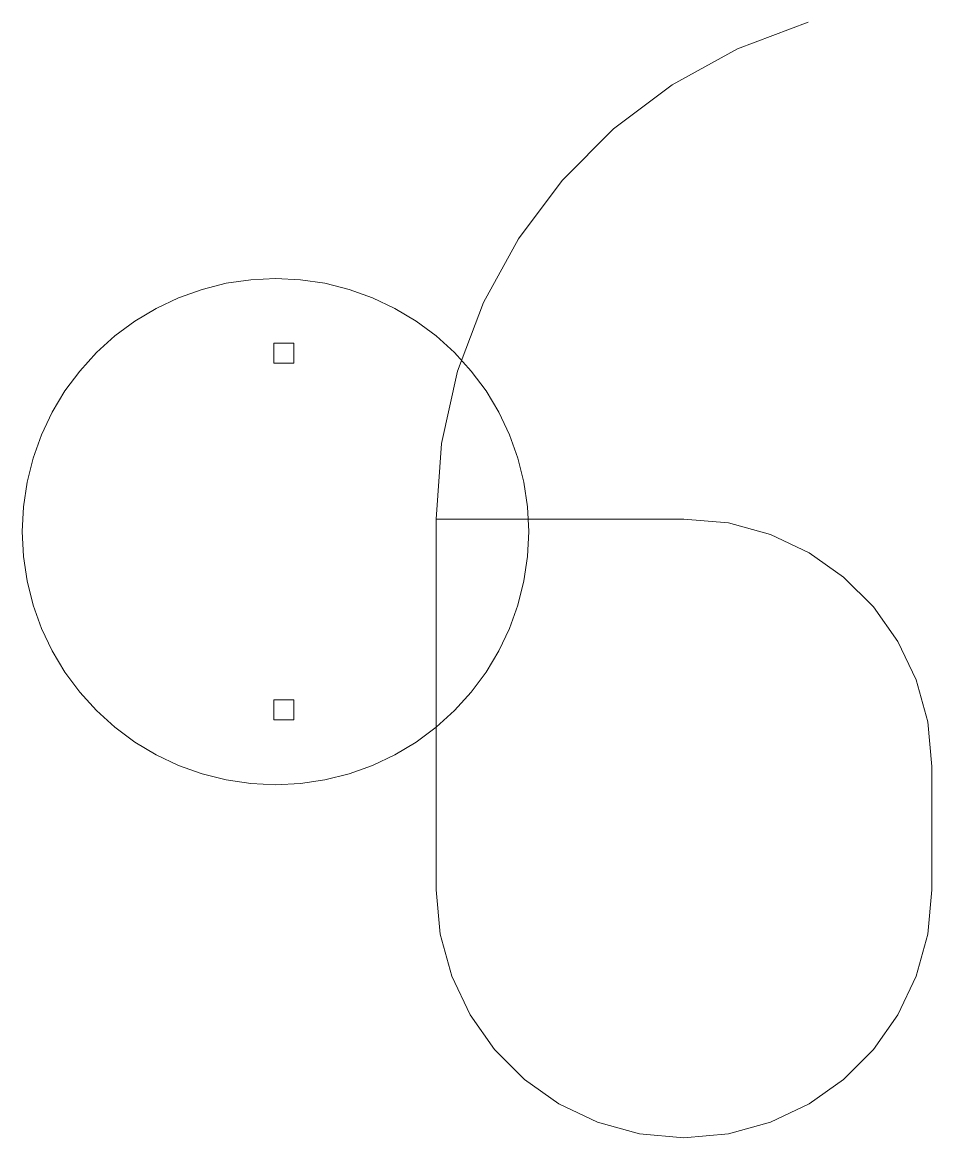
# Model space of a CAD drawing. Header units: centimetres. Extents: x -214 to 137, y -175 to 4.
# Drawn here: x 52.718 to 55.322, y -116.275 to -113.08 of the extents above; entities that cross this region are included whole.
import ezdxf

# ---------------------------------------------------------------- set-up
doc = ezdxf.new("R2010")
doc.units = ezdxf.units.CM
doc.header["$MEASUREMENT"] = 0
doc.layers.add('layer 1', color=7, linetype='Continuous')

msp = doc.modelspace()

# ---------------------------------------------------------------- linework, layer by layer
at = {"layer": 'layer 1', "color": 1, "lineweight": 9}
for points in [[(54.96865, -113.08), (54.96865, -113.08), (54.76539, -113.15621), (54.76539, -113.15621)], [(54.96865, -113.08), (54.96865, -113.08), (54.76539, -113.15621), (54.76539, -113.15621)], [(54.96865, -113.08), (54.96865, -113.08), (54.76539, -113.15621), (54.76539, -113.15621)], [(54.96865, -113.08), (54.96865, -113.08), (54.76539, -113.15621), (54.76539, -113.15621)], [(54.76539, -113.15621), (54.76539, -113.15621), (54.57887, -113.25889), (54.57887, -113.25889)], [(54.76539, -113.15621), (54.76539, -113.15621), (54.57887, -113.25889), (54.57887, -113.25889)], [(54.76539, -113.15621), (54.76539, -113.15621), (54.57887, -113.25889), (54.57887, -113.25889)], [(54.76539, -113.15621), (54.76539, -113.15621), (54.57887, -113.25889), (54.57887, -113.25889)], [(54.57887, -113.25889), (54.57887, -113.25889), (54.411, -113.38548), (54.411, -113.38548)], [(54.57887, -113.25889), (54.57887, -113.25889), (54.411, -113.38548), (54.411, -113.38548)], [(54.57887, -113.25889), (54.57887, -113.25889), (54.411, -113.38548), (54.411, -113.38548)], [(54.57887, -113.25889), (54.57887, -113.25889), (54.411, -113.38548), (54.411, -113.38548)], [(54.411, -113.38548), (54.411, -113.38548), (54.26371, -113.5334), (54.26371, -113.5334)], [(54.411, -113.38548), (54.411, -113.38548), (54.26371, -113.5334), (54.26371, -113.5334)], [(54.411, -113.38548), (54.411, -113.38548), (54.26371, -113.5334), (54.26371, -113.5334)], [(54.411, -113.38548), (54.411, -113.38548), (54.26371, -113.5334), (54.26371, -113.5334)], [(54.26371, -113.5334), (54.26371, -113.5334), (54.13891, -113.70007), (54.13891, -113.70007)], [(54.26371, -113.5334), (54.26371, -113.5334), (54.13891, -113.70007), (54.13891, -113.70007)], [(54.26371, -113.5334), (54.26371, -113.5334), (54.13891, -113.70007), (54.13891, -113.70007)], [(54.26371, -113.5334), (54.26371, -113.5334), (54.13891, -113.70007), (54.13891, -113.70007)], [(54.13891, -113.70007), (54.13891, -113.70007), (54.0385, -113.88293), (54.0385, -113.88293)], [(54.13891, -113.70007), (54.13891, -113.70007), (54.0385, -113.88293), (54.0385, -113.88293)], [(54.13891, -113.70007), (54.13891, -113.70007), (54.0385, -113.88293), (54.0385, -113.88293)], [(54.13891, -113.70007), (54.13891, -113.70007), (54.0385, -113.88293), (54.0385, -113.88293)], [(53.30136, -113.82771), (53.30136, -113.82771), (53.23233, -113.845), (53.23233, -113.845)], [(53.30136, -113.82771), (53.30136, -113.82771), (53.23233, -113.845), (53.23233, -113.845)], [(53.30136, -113.82771), (53.30136, -113.82771), (53.23233, -113.845), (53.23233, -113.845)], [(53.30136, -113.82771), (53.30136, -113.82771), (53.23233, -113.845), (53.23233, -113.845)], [(53.37175, -113.81727), (53.37175, -113.81727), (53.30136, -113.82771), (53.30136, -113.82771)], [(53.37175, -113.81727), (53.37175, -113.81727), (53.30136, -113.82771), (53.30136, -113.82771)], [(53.37175, -113.81727), (53.37175, -113.81727), (53.30136, -113.82771), (53.30136, -113.82771)], [(53.37175, -113.81727), (53.37175, -113.81727), (53.30136, -113.82771), (53.30136, -113.82771)], [(53.44283, -113.81378), (53.44283, -113.81378), (53.37175, -113.81727), (53.37175, -113.81727)], [(53.44283, -113.81378), (53.44283, -113.81378), (53.37175, -113.81727), (53.37175, -113.81727)], [(53.44283, -113.81378), (53.44283, -113.81378), (53.37175, -113.81727), (53.37175, -113.81727)], [(53.44283, -113.81378), (53.44283, -113.81378), (53.37175, -113.81727), (53.37175, -113.81727)], [(53.51391, -113.81727), (53.51391, -113.81727), (53.44283, -113.81378), (53.44283, -113.81378)], [(53.51391, -113.81727), (53.51391, -113.81727), (53.44283, -113.81378), (53.44283, -113.81378)], [(53.51391, -113.81727), (53.51391, -113.81727), (53.44283, -113.81378), (53.44283, -113.81378)], [(53.51391, -113.81727), (53.51391, -113.81727), (53.44283, -113.81378), (53.44283, -113.81378)], [(53.5843, -113.82772), (53.5843, -113.82772), (53.51391, -113.81727), (53.51391, -113.81727)], [(53.5843, -113.82772), (53.5843, -113.82772), (53.51391, -113.81727), (53.51391, -113.81727)], [(53.5843, -113.82772), (53.5843, -113.82772), (53.51391, -113.81727), (53.51391, -113.81727)], [(53.5843, -113.82772), (53.5843, -113.82772), (53.51391, -113.81727), (53.51391, -113.81727)], [(53.65333, -113.84501), (53.65333, -113.84501), (53.5843, -113.82772), (53.5843, -113.82772)], [(53.65333, -113.84501), (53.65333, -113.84501), (53.5843, -113.82772), (53.5843, -113.82772)], [(53.65333, -113.84501), (53.65333, -113.84501), (53.5843, -113.82772), (53.5843, -113.82772)], [(53.65333, -113.84501), (53.65333, -113.84501), (53.5843, -113.82772), (53.5843, -113.82772)], [(53.16533, -113.86898), (53.16533, -113.86898), (53.101, -113.8994), (53.101, -113.8994)], [(53.16533, -113.86898), (53.16533, -113.86898), (53.101, -113.8994), (53.101, -113.8994)], [(53.16533, -113.86898), (53.16533, -113.86898), (53.101, -113.8994), (53.101, -113.8994)], [(53.16533, -113.86898), (53.16533, -113.86898), (53.101, -113.8994), (53.101, -113.8994)], [(53.23233, -113.845), (53.23233, -113.845), (53.16533, -113.86898), (53.16533, -113.86898)], [(53.23233, -113.845), (53.23233, -113.845), (53.16533, -113.86898), (53.16533, -113.86898)], [(53.23233, -113.845), (53.23233, -113.845), (53.16533, -113.86898), (53.16533, -113.86898)], [(53.23233, -113.845), (53.23233, -113.845), (53.16533, -113.86898), (53.16533, -113.86898)], [(53.72033, -113.86897), (53.72033, -113.86897), (53.65333, -113.84501), (53.65333, -113.84501)], [(53.72033, -113.86897), (53.72033, -113.86897), (53.65333, -113.84501), (53.65333, -113.84501)], [(53.72033, -113.86897), (53.72033, -113.86897), (53.65333, -113.84501), (53.65333, -113.84501)], [(53.72033, -113.86897), (53.72033, -113.86897), (53.65333, -113.84501), (53.65333, -113.84501)], [(53.78466, -113.8994), (53.78466, -113.8994), (53.72033, -113.86897), (53.72033, -113.86897)], [(53.78466, -113.8994), (53.78466, -113.8994), (53.72033, -113.86897), (53.72033, -113.86897)], [(53.78466, -113.8994), (53.78466, -113.8994), (53.72033, -113.86897), (53.72033, -113.86897)], [(53.78466, -113.8994), (53.78466, -113.8994), (53.72033, -113.86897), (53.72033, -113.86897)], [(53.101, -113.8994), (53.101, -113.8994), (53.03996, -113.93599), (53.03996, -113.93599)], [(53.101, -113.8994), (53.101, -113.8994), (53.03996, -113.93599), (53.03996, -113.93599)], [(53.101, -113.8994), (53.101, -113.8994), (53.03996, -113.93599), (53.03996, -113.93599)], [(53.101, -113.8994), (53.101, -113.8994), (53.03996, -113.93599), (53.03996, -113.93599)], [(53.8457, -113.93599), (53.8457, -113.93599), (53.78466, -113.8994), (53.78466, -113.8994)], [(53.8457, -113.93599), (53.8457, -113.93599), (53.78466, -113.8994), (53.78466, -113.8994)], [(53.8457, -113.93599), (53.8457, -113.93599), (53.78466, -113.8994), (53.78466, -113.8994)], [(53.8457, -113.93599), (53.8457, -113.93599), (53.78466, -113.8994), (53.78466, -113.8994)], [(54.0385, -113.88293), (54.0385, -113.88293), (53.96442, -114.07939), (53.96442, -114.07939)], [(54.0385, -113.88293), (54.0385, -113.88293), (53.96442, -114.07939), (53.96442, -114.07939)], [(54.0385, -113.88293), (54.0385, -113.88293), (53.96442, -114.07939), (53.96442, -114.07939)], [(54.0385, -113.88293), (54.0385, -113.88293), (53.96442, -114.07939), (53.96442, -114.07939)], [(53.03996, -113.93599), (53.03996, -113.93599), (52.9828, -113.97838), (52.9828, -113.97838)], [(53.03996, -113.93599), (53.03996, -113.93599), (52.9828, -113.97838), (52.9828, -113.97838)], [(53.03996, -113.93599), (53.03996, -113.93599), (52.9828, -113.97838), (52.9828, -113.97838)], [(53.03996, -113.93599), (53.03996, -113.93599), (52.9828, -113.97838), (52.9828, -113.97838)], [(53.90286, -113.97838), (53.90286, -113.97838), (53.8457, -113.93599), (53.8457, -113.93599)], [(53.90286, -113.97838), (53.90286, -113.97838), (53.8457, -113.93599), (53.8457, -113.93599)], [(53.90286, -113.97838), (53.90286, -113.97838), (53.8457, -113.93599), (53.8457, -113.93599)], [(53.90286, -113.97838), (53.90286, -113.97838), (53.8457, -113.93599), (53.8457, -113.93599)], [(52.9828, -113.97838), (52.9828, -113.97838), (52.93007, -114.02617), (52.93007, -114.02617)], [(52.9828, -113.97838), (52.9828, -113.97838), (52.93007, -114.02617), (52.93007, -114.02617)], [(52.9828, -113.97838), (52.9828, -113.97838), (52.93007, -114.02617), (52.93007, -114.02617)], [(52.9828, -113.97838), (52.9828, -113.97838), (52.93007, -114.02617), (52.93007, -114.02617)], [(53.95558, -114.02617), (53.95558, -114.02617), (53.90286, -113.97838), (53.90286, -113.97838)], [(53.95558, -114.02617), (53.95558, -114.02617), (53.90286, -113.97838), (53.90286, -113.97838)], [(53.95558, -114.02617), (53.95558, -114.02617), (53.90286, -113.97838), (53.90286, -113.97838)], [(53.95558, -114.02617), (53.95558, -114.02617), (53.90286, -113.97838), (53.90286, -113.97838)], [(52.93007, -114.02617), (52.93007, -114.02617), (52.88229, -114.0789), (52.88229, -114.0789)], [(52.93007, -114.02617), (52.93007, -114.02617), (52.88229, -114.0789), (52.88229, -114.0789)], [(52.93007, -114.02617), (52.93007, -114.02617), (52.88229, -114.0789), (52.88229, -114.0789)], [(52.93007, -114.02617), (52.93007, -114.02617), (52.88229, -114.0789), (52.88229, -114.0789)], [(54.00337, -114.0789), (54.00337, -114.0789), (53.95558, -114.02617), (53.95558, -114.02617)], [(54.00337, -114.0789), (54.00337, -114.0789), (53.95558, -114.02617), (53.95558, -114.02617)], [(54.00337, -114.0789), (54.00337, -114.0789), (53.95558, -114.02617), (53.95558, -114.02617)], [(54.00337, -114.0789), (54.00337, -114.0789), (53.95558, -114.02617), (53.95558, -114.02617)], [(52.88229, -114.0789), (52.88229, -114.0789), (52.8399, -114.13605), (52.8399, -114.13605)], [(52.88229, -114.0789), (52.88229, -114.0789), (52.8399, -114.13605), (52.8399, -114.13605)], [(52.88229, -114.0789), (52.88229, -114.0789), (52.8399, -114.13605), (52.8399, -114.13605)], [(52.88229, -114.0789), (52.88229, -114.0789), (52.8399, -114.13605), (52.8399, -114.13605)], [(53.96442, -114.07939), (53.96442, -114.07939), (53.91856, -114.2869), (53.91856, -114.2869)], [(53.96442, -114.07939), (53.96442, -114.07939), (53.91856, -114.2869), (53.91856, -114.2869)], [(53.96442, -114.07939), (53.96442, -114.07939), (53.91856, -114.2869), (53.91856, -114.2869)], [(53.96442, -114.07939), (53.96442, -114.07939), (53.91856, -114.2869), (53.91856, -114.2869)], [(54.04576, -114.13606), (54.04576, -114.13606), (54.00337, -114.0789), (54.00337, -114.0789)], [(54.04576, -114.13606), (54.04576, -114.13606), (54.00337, -114.0789), (54.00337, -114.0789)], [(54.04576, -114.13606), (54.04576, -114.13606), (54.00337, -114.0789), (54.00337, -114.0789)], [(54.04576, -114.13606), (54.04576, -114.13606), (54.00337, -114.0789), (54.00337, -114.0789)], [(52.8399, -114.13605), (52.8399, -114.13605), (52.80331, -114.19709), (52.80331, -114.19709)], [(52.8399, -114.13605), (52.8399, -114.13605), (52.80331, -114.19709), (52.80331, -114.19709)], [(52.8399, -114.13605), (52.8399, -114.13605), (52.80331, -114.19709), (52.80331, -114.19709)], [(52.8399, -114.13605), (52.8399, -114.13605), (52.80331, -114.19709), (52.80331, -114.19709)], [(54.08235, -114.19709), (54.08235, -114.19709), (54.04576, -114.13606), (54.04576, -114.13606)], [(54.08235, -114.19709), (54.08235, -114.19709), (54.04576, -114.13606), (54.04576, -114.13606)], [(54.08235, -114.19709), (54.08235, -114.19709), (54.04576, -114.13606), (54.04576, -114.13606)], [(54.08235, -114.19709), (54.08235, -114.19709), (54.04576, -114.13606), (54.04576, -114.13606)], [(52.80331, -114.19709), (52.80331, -114.19709), (52.77289, -114.26142), (52.77289, -114.26142)], [(52.80331, -114.19709), (52.80331, -114.19709), (52.77289, -114.26142), (52.77289, -114.26142)], [(52.80331, -114.19709), (52.80331, -114.19709), (52.77289, -114.26142), (52.77289, -114.26142)], [(52.80331, -114.19709), (52.80331, -114.19709), (52.77289, -114.26142), (52.77289, -114.26142)], [(54.11277, -114.26142), (54.11277, -114.26142), (54.08235, -114.19709), (54.08235, -114.19709)], [(54.11277, -114.26142), (54.11277, -114.26142), (54.08235, -114.19709), (54.08235, -114.19709)], [(54.11277, -114.26142), (54.11277, -114.26142), (54.08235, -114.19709), (54.08235, -114.19709)], [(54.11277, -114.26142), (54.11277, -114.26142), (54.08235, -114.19709), (54.08235, -114.19709)], [(52.77289, -114.26142), (52.77289, -114.26142), (52.74891, -114.32842), (52.74891, -114.32842)], [(52.77289, -114.26142), (52.77289, -114.26142), (52.74891, -114.32842), (52.74891, -114.32842)], [(52.77289, -114.26142), (52.77289, -114.26142), (52.74891, -114.32842), (52.74891, -114.32842)], [(52.77289, -114.26142), (52.77289, -114.26142), (52.74891, -114.32842), (52.74891, -114.32842)], [(53.91856, -114.2869), (53.91856, -114.2869), (53.90285, -114.50287), (53.90285, -114.50287)], [(53.91856, -114.2869), (53.91856, -114.2869), (53.90285, -114.50287), (53.90285, -114.50287)], [(53.91856, -114.2869), (53.91856, -114.2869), (53.90285, -114.50287), (53.90285, -114.50287)], [(53.91856, -114.2869), (53.91856, -114.2869), (53.90285, -114.50287), (53.90285, -114.50287)], [(54.13675, -114.32842), (54.13675, -114.32842), (54.11277, -114.26142), (54.11277, -114.26142)], [(54.13675, -114.32842), (54.13675, -114.32842), (54.11277, -114.26142), (54.11277, -114.26142)], [(54.13675, -114.32842), (54.13675, -114.32842), (54.11277, -114.26142), (54.11277, -114.26142)], [(54.13675, -114.32842), (54.13675, -114.32842), (54.11277, -114.26142), (54.11277, -114.26142)], [(52.74891, -114.32842), (52.74891, -114.32842), (52.73162, -114.39745), (52.73162, -114.39745)], [(52.74891, -114.32842), (52.74891, -114.32842), (52.73162, -114.39745), (52.73162, -114.39745)], [(52.74891, -114.32842), (52.74891, -114.32842), (52.73162, -114.39745), (52.73162, -114.39745)], [(52.74891, -114.32842), (52.74891, -114.32842), (52.73162, -114.39745), (52.73162, -114.39745)], [(54.15404, -114.39745), (54.15404, -114.39745), (54.13675, -114.32842), (54.13675, -114.32842)], [(54.15404, -114.39745), (54.15404, -114.39745), (54.13675, -114.32842), (54.13675, -114.32842)], [(54.15404, -114.39745), (54.15404, -114.39745), (54.13675, -114.32842), (54.13675, -114.32842)], [(54.15404, -114.39745), (54.15404, -114.39745), (54.13675, -114.32842), (54.13675, -114.32842)], [(52.73162, -114.39745), (52.73162, -114.39745), (52.72118, -114.46784), (52.72118, -114.46784)], [(52.73162, -114.39745), (52.73162, -114.39745), (52.72118, -114.46784), (52.72118, -114.46784)], [(52.73162, -114.39745), (52.73162, -114.39745), (52.72118, -114.46784), (52.72118, -114.46784)], [(52.73162, -114.39745), (52.73162, -114.39745), (52.72118, -114.46784), (52.72118, -114.46784)], [(54.16448, -114.46785), (54.16448, -114.46785), (54.15404, -114.39745), (54.15404, -114.39745)], [(54.16448, -114.46785), (54.16448, -114.46785), (54.15404, -114.39745), (54.15404, -114.39745)], [(54.16448, -114.46785), (54.16448, -114.46785), (54.15404, -114.39745), (54.15404, -114.39745)], [(54.16448, -114.46785), (54.16448, -114.46785), (54.15404, -114.39745), (54.15404, -114.39745)], [(52.72118, -114.46784), (52.72118, -114.46784), (52.71769, -114.53892), (52.71769, -114.53892)], [(52.72118, -114.46784), (52.72118, -114.46784), (52.71769, -114.53892), (52.71769, -114.53892)], [(52.72118, -114.46784), (52.72118, -114.46784), (52.71769, -114.53892), (52.71769, -114.53892)], [(52.72118, -114.46784), (52.72118, -114.46784), (52.71769, -114.53892), (52.71769, -114.53892)], [(54.16797, -114.53892), (54.16797, -114.53892), (54.16448, -114.46785), (54.16448, -114.46785)], [(54.16797, -114.53892), (54.16797, -114.53892), (54.16448, -114.46785), (54.16448, -114.46785)], [(54.16797, -114.53892), (54.16797, -114.53892), (54.16448, -114.46785), (54.16448, -114.46785)], [(54.16797, -114.53892), (54.16797, -114.53892), (54.16448, -114.46785), (54.16448, -114.46785)], [(53.90285, -114.50287), (53.90285, -114.50287), (53.90285, -115.56487), (53.90285, -115.56487)], [(54.61238, -114.50287), (54.61238, -114.50287), (53.90285, -114.50287), (53.90285, -114.50287)], [(53.90285, -114.50287), (53.90285, -114.50287), (53.90285, -115.56487), (53.90285, -115.56487)], [(54.61238, -114.50287), (54.61238, -114.50287), (53.90285, -114.50287), (53.90285, -114.50287)], [(53.90285, -114.50287), (53.90285, -114.50287), (53.90285, -115.56487), (53.90285, -115.56487)], [(54.61238, -114.50287), (54.61238, -114.50287), (53.90285, -114.50287), (53.90285, -114.50287)], [(53.90285, -114.50287), (53.90285, -114.50287), (53.90285, -115.56487), (53.90285, -115.56487)], [(54.61238, -114.50287), (54.61238, -114.50287), (53.90285, -114.50287), (53.90285, -114.50287)], [(54.73999, -114.51426), (54.73999, -114.51426), (54.61238, -114.50287), (54.61238, -114.50287)], [(54.73999, -114.51426), (54.73999, -114.51426), (54.61238, -114.50287), (54.61238, -114.50287)], [(54.73999, -114.51426), (54.73999, -114.51426), (54.61238, -114.50287), (54.61238, -114.50287)], [(54.73999, -114.51426), (54.73999, -114.51426), (54.61238, -114.50287), (54.61238, -114.50287)], [(54.86007, -114.5471), (54.86007, -114.5471), (54.73999, -114.51426), (54.73999, -114.51426)], [(54.86007, -114.5471), (54.86007, -114.5471), (54.73999, -114.51426), (54.73999, -114.51426)], [(54.86007, -114.5471), (54.86007, -114.5471), (54.73999, -114.51426), (54.73999, -114.51426)], [(54.86007, -114.5471), (54.86007, -114.5471), (54.73999, -114.51426), (54.73999, -114.51426)], [(52.71769, -114.53892), (52.71769, -114.53892), (52.72118, -114.60999), (52.72118, -114.60999)], [(52.71769, -114.53892), (52.71769, -114.53892), (52.72118, -114.60999), (52.72118, -114.60999)], [(52.71769, -114.53892), (52.71769, -114.53892), (52.72118, -114.60999), (52.72118, -114.60999)], [(52.71769, -114.53892), (52.71769, -114.53892), (52.72118, -114.60999), (52.72118, -114.60999)], [(54.16448, -114.61), (54.16448, -114.61), (54.16797, -114.53892), (54.16797, -114.53892)], [(54.16448, -114.61), (54.16448, -114.61), (54.16797, -114.53892), (54.16797, -114.53892)], [(54.16448, -114.61), (54.16448, -114.61), (54.16797, -114.53892), (54.16797, -114.53892)], [(54.16448, -114.61), (54.16448, -114.61), (54.16797, -114.53892), (54.16797, -114.53892)], [(54.97062, -114.59942), (54.97062, -114.59942), (54.86007, -114.5471), (54.86007, -114.5471)], [(54.97062, -114.59942), (54.97062, -114.59942), (54.86007, -114.5471), (54.86007, -114.5471)], [(54.97062, -114.59942), (54.97062, -114.59942), (54.86007, -114.5471), (54.86007, -114.5471)], [(54.97062, -114.59942), (54.97062, -114.59942), (54.86007, -114.5471), (54.86007, -114.5471)], [(52.72118, -114.60999), (52.72118, -114.60999), (52.73162, -114.68039), (52.73162, -114.68039)], [(52.72118, -114.60999), (52.72118, -114.60999), (52.73162, -114.68039), (52.73162, -114.68039)], [(52.72118, -114.60999), (52.72118, -114.60999), (52.73162, -114.68039), (52.73162, -114.68039)], [(52.72118, -114.60999), (52.72118, -114.60999), (52.73162, -114.68039), (52.73162, -114.68039)], [(54.15404, -114.68039), (54.15404, -114.68039), (54.16448, -114.61), (54.16448, -114.61)], [(54.15404, -114.68039), (54.15404, -114.68039), (54.16448, -114.61), (54.16448, -114.61)], [(54.15404, -114.68039), (54.15404, -114.68039), (54.16448, -114.61), (54.16448, -114.61)], [(54.15404, -114.68039), (54.15404, -114.68039), (54.16448, -114.61), (54.16448, -114.61)], [(55.06964, -114.66924), (55.06964, -114.66924), (54.97062, -114.59942), (54.97062, -114.59942)], [(55.06964, -114.66924), (55.06964, -114.66924), (54.97062, -114.59942), (54.97062, -114.59942)], [(55.06964, -114.66924), (55.06964, -114.66924), (54.97062, -114.59942), (54.97062, -114.59942)], [(55.06964, -114.66924), (55.06964, -114.66924), (54.97062, -114.59942), (54.97062, -114.59942)], [(55.15513, -114.75457), (55.15513, -114.75457), (55.06964, -114.66924), (55.06964, -114.66924)], [(55.15513, -114.75457), (55.15513, -114.75457), (55.06964, -114.66924), (55.06964, -114.66924)], [(55.15513, -114.75457), (55.15513, -114.75457), (55.06964, -114.66924), (55.06964, -114.66924)], [(55.15513, -114.75457), (55.15513, -114.75457), (55.06964, -114.66924), (55.06964, -114.66924)], [(52.73162, -114.68039), (52.73162, -114.68039), (52.74891, -114.74942), (52.74891, -114.74942)], [(52.73162, -114.68039), (52.73162, -114.68039), (52.74891, -114.74942), (52.74891, -114.74942)], [(52.73162, -114.68039), (52.73162, -114.68039), (52.74891, -114.74942), (52.74891, -114.74942)], [(52.73162, -114.68039), (52.73162, -114.68039), (52.74891, -114.74942), (52.74891, -114.74942)], [(54.13675, -114.74942), (54.13675, -114.74942), (54.15404, -114.68039), (54.15404, -114.68039)], [(54.13675, -114.74942), (54.13675, -114.74942), (54.15404, -114.68039), (54.15404, -114.68039)], [(54.13675, -114.74942), (54.13675, -114.74942), (54.15404, -114.68039), (54.15404, -114.68039)], [(54.13675, -114.74942), (54.13675, -114.74942), (54.15404, -114.68039), (54.15404, -114.68039)], [(52.74891, -114.74942), (52.74891, -114.74942), (52.77289, -114.81642), (52.77289, -114.81642)], [(52.74891, -114.74942), (52.74891, -114.74942), (52.77289, -114.81642), (52.77289, -114.81642)], [(52.74891, -114.74942), (52.74891, -114.74942), (52.77289, -114.81642), (52.77289, -114.81642)], [(52.74891, -114.74942), (52.74891, -114.74942), (52.77289, -114.81642), (52.77289, -114.81642)], [(54.11277, -114.81642), (54.11277, -114.81642), (54.13675, -114.74942), (54.13675, -114.74942)], [(54.11277, -114.81642), (54.11277, -114.81642), (54.13675, -114.74942), (54.13675, -114.74942)], [(54.11277, -114.81642), (54.11277, -114.81642), (54.13675, -114.74942), (54.13675, -114.74942)], [(54.11277, -114.81642), (54.11277, -114.81642), (54.13675, -114.74942), (54.13675, -114.74942)], [(55.22511, -114.85343), (55.22511, -114.85343), (55.15513, -114.75457), (55.15513, -114.75457)], [(55.22511, -114.85343), (55.22511, -114.85343), (55.15513, -114.75457), (55.15513, -114.75457)], [(55.22511, -114.85343), (55.22511, -114.85343), (55.15513, -114.75457), (55.15513, -114.75457)], [(55.22511, -114.85343), (55.22511, -114.85343), (55.15513, -114.75457), (55.15513, -114.75457)], [(52.77289, -114.81642), (52.77289, -114.81642), (52.80331, -114.88075), (52.80331, -114.88075)], [(52.77289, -114.81642), (52.77289, -114.81642), (52.80331, -114.88075), (52.80331, -114.88075)], [(52.77289, -114.81642), (52.77289, -114.81642), (52.80331, -114.88075), (52.80331, -114.88075)], [(52.77289, -114.81642), (52.77289, -114.81642), (52.80331, -114.88075), (52.80331, -114.88075)], [(54.08235, -114.88075), (54.08235, -114.88075), (54.11277, -114.81642), (54.11277, -114.81642)], [(54.08235, -114.88075), (54.08235, -114.88075), (54.11277, -114.81642), (54.11277, -114.81642)], [(54.08235, -114.88075), (54.08235, -114.88075), (54.11277, -114.81642), (54.11277, -114.81642)], [(54.08235, -114.88075), (54.08235, -114.88075), (54.11277, -114.81642), (54.11277, -114.81642)], [(55.27756, -114.96384), (55.27756, -114.96384), (55.22511, -114.85343), (55.22511, -114.85343)], [(55.27756, -114.96384), (55.27756, -114.96384), (55.22511, -114.85343), (55.22511, -114.85343)], [(55.27756, -114.96384), (55.27756, -114.96384), (55.22511, -114.85343), (55.22511, -114.85343)], [(55.27756, -114.96384), (55.27756, -114.96384), (55.22511, -114.85343), (55.22511, -114.85343)], [(52.80331, -114.88075), (52.80331, -114.88075), (52.8399, -114.94179), (52.8399, -114.94179)], [(52.80331, -114.88075), (52.80331, -114.88075), (52.8399, -114.94179), (52.8399, -114.94179)], [(52.80331, -114.88075), (52.80331, -114.88075), (52.8399, -114.94179), (52.8399, -114.94179)], [(52.80331, -114.88075), (52.80331, -114.88075), (52.8399, -114.94179), (52.8399, -114.94179)], [(54.04576, -114.94179), (54.04576, -114.94179), (54.08235, -114.88075), (54.08235, -114.88075)], [(54.04576, -114.94179), (54.04576, -114.94179), (54.08235, -114.88075), (54.08235, -114.88075)], [(54.04576, -114.94179), (54.04576, -114.94179), (54.08235, -114.88075), (54.08235, -114.88075)], [(54.04576, -114.94179), (54.04576, -114.94179), (54.08235, -114.88075), (54.08235, -114.88075)], [(52.8399, -114.94179), (52.8399, -114.94179), (52.88229, -114.99894), (52.88229, -114.99894)], [(52.8399, -114.94179), (52.8399, -114.94179), (52.88229, -114.99894), (52.88229, -114.99894)], [(52.8399, -114.94179), (52.8399, -114.94179), (52.88229, -114.99894), (52.88229, -114.99894)], [(52.8399, -114.94179), (52.8399, -114.94179), (52.88229, -114.99894), (52.88229, -114.99894)], [(54.00337, -114.99895), (54.00337, -114.99895), (54.04576, -114.94179), (54.04576, -114.94179)], [(54.00337, -114.99895), (54.00337, -114.99895), (54.04576, -114.94179), (54.04576, -114.94179)], [(54.00337, -114.99895), (54.00337, -114.99895), (54.04576, -114.94179), (54.04576, -114.94179)], [(54.00337, -114.99895), (54.00337, -114.99895), (54.04576, -114.94179), (54.04576, -114.94179)], [(55.31049, -115.08383), (55.31049, -115.08383), (55.27756, -114.96384), (55.27756, -114.96384)], [(55.31049, -115.08383), (55.31049, -115.08383), (55.27756, -114.96384), (55.27756, -114.96384)], [(55.31049, -115.08383), (55.31049, -115.08383), (55.27756, -114.96384), (55.27756, -114.96384)], [(55.31049, -115.08383), (55.31049, -115.08383), (55.27756, -114.96384), (55.27756, -114.96384)], [(52.88229, -114.99894), (52.88229, -114.99894), (52.93007, -115.05167), (52.93007, -115.05167)], [(52.88229, -114.99894), (52.88229, -114.99894), (52.93007, -115.05167), (52.93007, -115.05167)], [(52.88229, -114.99894), (52.88229, -114.99894), (52.93007, -115.05167), (52.93007, -115.05167)], [(52.88229, -114.99894), (52.88229, -114.99894), (52.93007, -115.05167), (52.93007, -115.05167)], [(53.95558, -115.05167), (53.95558, -115.05167), (54.00337, -114.99895), (54.00337, -114.99895)], [(53.95558, -115.05167), (53.95558, -115.05167), (54.00337, -114.99895), (54.00337, -114.99895)], [(53.95558, -115.05167), (53.95558, -115.05167), (54.00337, -114.99895), (54.00337, -114.99895)], [(53.95558, -115.05167), (53.95558, -115.05167), (54.00337, -114.99895), (54.00337, -114.99895)], [(52.93007, -115.05167), (52.93007, -115.05167), (52.9828, -115.09946), (52.9828, -115.09946)], [(52.93007, -115.05167), (52.93007, -115.05167), (52.9828, -115.09946), (52.9828, -115.09946)], [(52.93007, -115.05167), (52.93007, -115.05167), (52.9828, -115.09946), (52.9828, -115.09946)], [(52.93007, -115.05167), (52.93007, -115.05167), (52.9828, -115.09946), (52.9828, -115.09946)], [(53.90285, -115.09946), (53.90285, -115.09946), (53.95558, -115.05167), (53.95558, -115.05167)], [(53.90285, -115.09946), (53.90285, -115.09946), (53.95558, -115.05167), (53.95558, -115.05167)], [(53.90285, -115.09946), (53.90285, -115.09946), (53.95558, -115.05167), (53.95558, -115.05167)], [(53.90285, -115.09946), (53.90285, -115.09946), (53.95558, -115.05167), (53.95558, -115.05167)], [(55.32192, -115.2114), (55.32192, -115.2114), (55.31049, -115.08383), (55.31049, -115.08383)], [(55.32192, -115.2114), (55.32192, -115.2114), (55.31049, -115.08383), (55.31049, -115.08383)], [(55.32192, -115.2114), (55.32192, -115.2114), (55.31049, -115.08383), (55.31049, -115.08383)], [(55.32192, -115.2114), (55.32192, -115.2114), (55.31049, -115.08383), (55.31049, -115.08383)], [(52.9828, -115.09946), (52.9828, -115.09946), (53.03996, -115.14186), (53.03996, -115.14186)], [(52.9828, -115.09946), (52.9828, -115.09946), (53.03996, -115.14186), (53.03996, -115.14186)], [(52.9828, -115.09946), (52.9828, -115.09946), (53.03996, -115.14186), (53.03996, -115.14186)], [(52.9828, -115.09946), (52.9828, -115.09946), (53.03996, -115.14186), (53.03996, -115.14186)], [(53.84569, -115.14185), (53.84569, -115.14185), (53.90285, -115.09946), (53.90285, -115.09946)], [(53.84569, -115.14185), (53.84569, -115.14185), (53.90285, -115.09946), (53.90285, -115.09946)], [(53.84569, -115.14185), (53.84569, -115.14185), (53.90285, -115.09946), (53.90285, -115.09946)], [(53.84569, -115.14185), (53.84569, -115.14185), (53.90285, -115.09946), (53.90285, -115.09946)], [(53.03996, -115.14186), (53.03996, -115.14186), (53.101, -115.17844), (53.101, -115.17844)], [(53.03996, -115.14186), (53.03996, -115.14186), (53.101, -115.17844), (53.101, -115.17844)], [(53.03996, -115.14186), (53.03996, -115.14186), (53.101, -115.17844), (53.101, -115.17844)], [(53.03996, -115.14186), (53.03996, -115.14186), (53.101, -115.17844), (53.101, -115.17844)], [(53.78466, -115.17844), (53.78466, -115.17844), (53.84569, -115.14185), (53.84569, -115.14185)], [(53.78466, -115.17844), (53.78466, -115.17844), (53.84569, -115.14185), (53.84569, -115.14185)], [(53.78466, -115.17844), (53.78466, -115.17844), (53.84569, -115.14185), (53.84569, -115.14185)], [(53.78466, -115.17844), (53.78466, -115.17844), (53.84569, -115.14185), (53.84569, -115.14185)], [(53.101, -115.17844), (53.101, -115.17844), (53.16533, -115.20886), (53.16533, -115.20886)], [(53.101, -115.17844), (53.101, -115.17844), (53.16533, -115.20886), (53.16533, -115.20886)], [(53.101, -115.17844), (53.101, -115.17844), (53.16533, -115.20886), (53.16533, -115.20886)], [(53.101, -115.17844), (53.101, -115.17844), (53.16533, -115.20886), (53.16533, -115.20886)], [(53.72033, -115.20886), (53.72033, -115.20886), (53.78466, -115.17844), (53.78466, -115.17844)], [(53.72033, -115.20886), (53.72033, -115.20886), (53.78466, -115.17844), (53.78466, -115.17844)], [(53.72033, -115.20886), (53.72033, -115.20886), (53.78466, -115.17844), (53.78466, -115.17844)], [(53.72033, -115.20886), (53.72033, -115.20886), (53.78466, -115.17844), (53.78466, -115.17844)], [(53.16533, -115.20886), (53.16533, -115.20886), (53.23233, -115.23284), (53.23233, -115.23284)], [(53.16533, -115.20886), (53.16533, -115.20886), (53.23233, -115.23284), (53.23233, -115.23284)], [(53.16533, -115.20886), (53.16533, -115.20886), (53.23233, -115.23284), (53.23233, -115.23284)], [(53.16533, -115.20886), (53.16533, -115.20886), (53.23233, -115.23284), (53.23233, -115.23284)], [(53.65332, -115.23284), (53.65332, -115.23284), (53.72033, -115.20886), (53.72033, -115.20886)], [(53.65332, -115.23284), (53.65332, -115.23284), (53.72033, -115.20886), (53.72033, -115.20886)], [(53.65332, -115.23284), (53.65332, -115.23284), (53.72033, -115.20886), (53.72033, -115.20886)], [(53.65332, -115.23284), (53.65332, -115.23284), (53.72033, -115.20886), (53.72033, -115.20886)], [(55.32192, -115.56487), (55.32192, -115.56487), (55.32192, -115.2114), (55.32192, -115.2114)], [(55.32192, -115.56487), (55.32192, -115.56487), (55.32192, -115.2114), (55.32192, -115.2114)], [(55.32192, -115.56487), (55.32192, -115.56487), (55.32192, -115.2114), (55.32192, -115.2114)], [(55.32192, -115.56487), (55.32192, -115.56487), (55.32192, -115.2114), (55.32192, -115.2114)], [(53.23233, -115.23284), (53.23233, -115.23284), (53.30136, -115.25013), (53.30136, -115.25013)], [(53.23233, -115.23284), (53.23233, -115.23284), (53.30136, -115.25013), (53.30136, -115.25013)], [(53.23233, -115.23284), (53.23233, -115.23284), (53.30136, -115.25013), (53.30136, -115.25013)], [(53.23233, -115.23284), (53.23233, -115.23284), (53.30136, -115.25013), (53.30136, -115.25013)], [(53.30136, -115.25013), (53.30136, -115.25013), (53.37175, -115.26057), (53.37175, -115.26057)], [(53.30136, -115.25013), (53.30136, -115.25013), (53.37175, -115.26057), (53.37175, -115.26057)], [(53.30136, -115.25013), (53.30136, -115.25013), (53.37175, -115.26057), (53.37175, -115.26057)], [(53.30136, -115.25013), (53.30136, -115.25013), (53.37175, -115.26057), (53.37175, -115.26057)], [(53.51391, -115.26057), (53.51391, -115.26057), (53.5843, -115.25013), (53.5843, -115.25013)], [(53.51391, -115.26057), (53.51391, -115.26057), (53.5843, -115.25013), (53.5843, -115.25013)], [(53.51391, -115.26057), (53.51391, -115.26057), (53.5843, -115.25013), (53.5843, -115.25013)], [(53.51391, -115.26057), (53.51391, -115.26057), (53.5843, -115.25013), (53.5843, -115.25013)], [(53.5843, -115.25013), (53.5843, -115.25013), (53.65332, -115.23284), (53.65332, -115.23284)], [(53.5843, -115.25013), (53.5843, -115.25013), (53.65332, -115.23284), (53.65332, -115.23284)], [(53.5843, -115.25013), (53.5843, -115.25013), (53.65332, -115.23284), (53.65332, -115.23284)], [(53.5843, -115.25013), (53.5843, -115.25013), (53.65332, -115.23284), (53.65332, -115.23284)], [(53.37175, -115.26057), (53.37175, -115.26057), (53.44283, -115.26406), (53.44283, -115.26406)], [(53.37175, -115.26057), (53.37175, -115.26057), (53.44283, -115.26406), (53.44283, -115.26406)], [(53.37175, -115.26057), (53.37175, -115.26057), (53.44283, -115.26406), (53.44283, -115.26406)], [(53.37175, -115.26057), (53.37175, -115.26057), (53.44283, -115.26406), (53.44283, -115.26406)], [(53.44283, -115.26406), (53.44283, -115.26406), (53.51391, -115.26057), (53.51391, -115.26057)], [(53.44283, -115.26406), (53.44283, -115.26406), (53.51391, -115.26057), (53.51391, -115.26057)], [(53.44283, -115.26406), (53.44283, -115.26406), (53.51391, -115.26057), (53.51391, -115.26057)], [(53.44283, -115.26406), (53.44283, -115.26406), (53.51391, -115.26057), (53.51391, -115.26057)], [(53.90285, -115.56487), (53.90285, -115.56487), (53.9143, -115.69251), (53.9143, -115.69251)], [(53.90285, -115.56487), (53.90285, -115.56487), (53.9143, -115.69251), (53.9143, -115.69251)], [(53.90285, -115.56487), (53.90285, -115.56487), (53.9143, -115.69251), (53.9143, -115.69251)], [(53.90285, -115.56487), (53.90285, -115.56487), (53.9143, -115.69251), (53.9143, -115.69251)], [(55.31049, -115.69251), (55.31049, -115.69251), (55.32192, -115.56487), (55.32192, -115.56487)], [(55.31049, -115.69251), (55.31049, -115.69251), (55.32192, -115.56487), (55.32192, -115.56487)], [(55.31049, -115.69251), (55.31049, -115.69251), (55.32192, -115.56487), (55.32192, -115.56487)], [(55.31049, -115.69251), (55.31049, -115.69251), (55.32192, -115.56487), (55.32192, -115.56487)], [(53.9143, -115.69251), (53.9143, -115.69251), (53.94732, -115.81266), (53.94732, -115.81266)], [(53.9143, -115.69251), (53.9143, -115.69251), (53.94732, -115.81266), (53.94732, -115.81266)], [(53.9143, -115.69251), (53.9143, -115.69251), (53.94732, -115.81266), (53.94732, -115.81266)], [(53.9143, -115.69251), (53.9143, -115.69251), (53.94732, -115.81266), (53.94732, -115.81266)], [(55.27756, -115.81266), (55.27756, -115.81266), (55.31049, -115.69251), (55.31049, -115.69251)], [(55.27756, -115.81266), (55.27756, -115.81266), (55.31049, -115.69251), (55.31049, -115.69251)], [(55.27756, -115.81266), (55.27756, -115.81266), (55.31049, -115.69251), (55.31049, -115.69251)], [(55.27756, -115.81266), (55.27756, -115.81266), (55.31049, -115.69251), (55.31049, -115.69251)], [(53.94732, -115.81266), (53.94732, -115.81266), (53.99988, -115.92331), (53.99988, -115.92331)], [(53.94732, -115.81266), (53.94732, -115.81266), (53.99988, -115.92331), (53.99988, -115.92331)], [(53.94732, -115.81266), (53.94732, -115.81266), (53.99988, -115.92331), (53.99988, -115.92331)], [(53.94732, -115.81266), (53.94732, -115.81266), (53.99988, -115.92331), (53.99988, -115.92331)], [(55.22511, -115.92331), (55.22511, -115.92331), (55.27756, -115.81266), (55.27756, -115.81266)], [(55.22511, -115.92331), (55.22511, -115.92331), (55.27756, -115.81266), (55.27756, -115.81266)], [(55.22511, -115.92331), (55.22511, -115.92331), (55.27756, -115.81266), (55.27756, -115.81266)], [(55.22511, -115.92331), (55.22511, -115.92331), (55.27756, -115.81266), (55.27756, -115.81266)], [(53.99988, -115.92331), (53.99988, -115.92331), (54.06996, -116.02246), (54.06996, -116.02246)], [(53.99988, -115.92331), (53.99988, -115.92331), (54.06996, -116.02246), (54.06996, -116.02246)], [(53.99988, -115.92331), (53.99988, -115.92331), (54.06996, -116.02246), (54.06996, -116.02246)], [(53.99988, -115.92331), (53.99988, -115.92331), (54.06996, -116.02246), (54.06996, -116.02246)], [(55.15513, -116.02246), (55.15513, -116.02246), (55.22511, -115.92331), (55.22511, -115.92331)], [(55.15513, -116.02246), (55.15513, -116.02246), (55.22511, -115.92331), (55.22511, -115.92331)], [(55.15513, -116.02246), (55.15513, -116.02246), (55.22511, -115.92331), (55.22511, -115.92331)], [(55.15513, -116.02246), (55.15513, -116.02246), (55.22511, -115.92331), (55.22511, -115.92331)], [(54.06996, -116.02246), (54.06996, -116.02246), (54.15554, -116.10809), (54.15554, -116.10809)], [(54.06996, -116.02246), (54.06996, -116.02246), (54.15554, -116.10809), (54.15554, -116.10809)], [(54.06996, -116.02246), (54.06996, -116.02246), (54.15554, -116.10809), (54.15554, -116.10809)], [(54.06996, -116.02246), (54.06996, -116.02246), (54.15554, -116.10809), (54.15554, -116.10809)], [(55.06964, -116.10809), (55.06964, -116.10809), (55.15513, -116.02246), (55.15513, -116.02246)], [(55.06964, -116.10809), (55.06964, -116.10809), (55.15513, -116.02246), (55.15513, -116.02246)], [(55.06964, -116.10809), (55.06964, -116.10809), (55.15513, -116.02246), (55.15513, -116.02246)], [(55.06964, -116.10809), (55.06964, -116.10809), (55.15513, -116.02246), (55.15513, -116.02246)], [(54.15554, -116.10809), (54.15554, -116.10809), (54.25459, -116.17818), (54.25459, -116.17818)], [(54.15554, -116.10809), (54.15554, -116.10809), (54.25459, -116.17818), (54.25459, -116.17818)], [(54.15554, -116.10809), (54.15554, -116.10809), (54.25459, -116.17818), (54.25459, -116.17818)], [(54.15554, -116.10809), (54.15554, -116.10809), (54.25459, -116.17818), (54.25459, -116.17818)], [(54.97062, -116.17818), (54.97062, -116.17818), (55.06964, -116.10809), (55.06964, -116.10809)], [(54.97062, -116.17818), (54.97062, -116.17818), (55.06964, -116.10809), (55.06964, -116.10809)], [(54.97062, -116.17818), (54.97062, -116.17818), (55.06964, -116.10809), (55.06964, -116.10809)], [(54.97062, -116.17818), (54.97062, -116.17818), (55.06964, -116.10809), (55.06964, -116.10809)], [(54.25459, -116.17818), (54.25459, -116.17818), (54.3651, -116.23074), (54.3651, -116.23074)], [(54.25459, -116.17818), (54.25459, -116.17818), (54.3651, -116.23074), (54.3651, -116.23074)], [(54.25459, -116.17818), (54.25459, -116.17818), (54.3651, -116.23074), (54.3651, -116.23074)], [(54.25459, -116.17818), (54.25459, -116.17818), (54.3651, -116.23074), (54.3651, -116.23074)], [(54.86007, -116.23074), (54.86007, -116.23074), (54.97062, -116.17818), (54.97062, -116.17818)], [(54.86007, -116.23074), (54.86007, -116.23074), (54.97062, -116.17818), (54.97062, -116.17818)], [(54.86007, -116.23074), (54.86007, -116.23074), (54.97062, -116.17818), (54.97062, -116.17818)], [(54.86007, -116.23074), (54.86007, -116.23074), (54.97062, -116.17818), (54.97062, -116.17818)], [(54.3651, -116.23074), (54.3651, -116.23074), (54.48504, -116.26375), (54.48504, -116.26375)], [(54.3651, -116.23074), (54.3651, -116.23074), (54.48504, -116.26375), (54.48504, -116.26375)], [(54.3651, -116.23074), (54.3651, -116.23074), (54.48504, -116.26375), (54.48504, -116.26375)], [(54.3651, -116.23074), (54.3651, -116.23074), (54.48504, -116.26375), (54.48504, -116.26375)], [(54.73999, -116.26375), (54.73999, -116.26375), (54.86007, -116.23074), (54.86007, -116.23074)], [(54.73999, -116.26375), (54.73999, -116.26375), (54.86007, -116.23074), (54.86007, -116.23074)], [(54.73999, -116.26375), (54.73999, -116.26375), (54.86007, -116.23074), (54.86007, -116.23074)], [(54.73999, -116.26375), (54.73999, -116.26375), (54.86007, -116.23074), (54.86007, -116.23074)], [(54.48504, -116.26375), (54.48504, -116.26375), (54.61238, -116.2752), (54.61238, -116.2752)], [(54.48504, -116.26375), (54.48504, -116.26375), (54.61238, -116.2752), (54.61238, -116.2752)], [(54.48504, -116.26375), (54.48504, -116.26375), (54.61238, -116.2752), (54.61238, -116.2752)], [(54.48504, -116.26375), (54.48504, -116.26375), (54.61238, -116.2752), (54.61238, -116.2752)], [(54.61238, -116.2752), (54.61238, -116.2752), (54.73999, -116.26375), (54.73999, -116.26375)], [(54.61238, -116.2752), (54.61238, -116.2752), (54.73999, -116.26375), (54.73999, -116.26375)], [(54.61238, -116.2752), (54.61238, -116.2752), (54.73999, -116.26375), (54.73999, -116.26375)], [(54.61238, -116.2752), (54.61238, -116.2752), (54.73999, -116.26375), (54.73999, -116.26375)]]:
    msp.add_open_spline(points, degree=3, dxfattribs=at)
at = {"layer": 'layer 1', "color": 5, "lineweight": 9}
for points in [[(53.49522, -113.99951), (53.49522, -113.99951), (53.43807, -113.99951), (53.43807, -113.99951)], [(53.43807, -113.99951), (53.43807, -113.99951), (53.43807, -114.05666), (53.43807, -114.05666)], [(53.49522, -113.99951), (53.49522, -113.99951), (53.43807, -113.99951), (53.43807, -113.99951)], [(53.43807, -113.99951), (53.43807, -113.99951), (53.43807, -114.05666), (53.43807, -114.05666)], [(53.49522, -113.99951), (53.49522, -113.99951), (53.43807, -113.99951), (53.43807, -113.99951)], [(53.43807, -113.99951), (53.43807, -113.99951), (53.43807, -114.05666), (53.43807, -114.05666)], [(53.49522, -113.99951), (53.49522, -113.99951), (53.43807, -113.99951), (53.43807, -113.99951)], [(53.43807, -113.99951), (53.43807, -113.99951), (53.43807, -114.05666), (53.43807, -114.05666)], [(53.49522, -114.05666), (53.49522, -114.05666), (53.49522, -113.99951), (53.49522, -113.99951)], [(53.49522, -114.05666), (53.49522, -114.05666), (53.49522, -113.99951), (53.49522, -113.99951)], [(53.49522, -114.05666), (53.49522, -114.05666), (53.49522, -113.99951), (53.49522, -113.99951)], [(53.49522, -114.05666), (53.49522, -114.05666), (53.49522, -113.99951), (53.49522, -113.99951)], [(53.43807, -114.05666), (53.43807, -114.05666), (53.49522, -114.05666), (53.49522, -114.05666)], [(53.43807, -114.05666), (53.43807, -114.05666), (53.49522, -114.05666), (53.49522, -114.05666)], [(53.43807, -114.05666), (53.43807, -114.05666), (53.49522, -114.05666), (53.49522, -114.05666)], [(53.43807, -114.05666), (53.43807, -114.05666), (53.49522, -114.05666), (53.49522, -114.05666)], [(53.49522, -115.02117), (53.49522, -115.02117), (53.43807, -115.02117), (53.43807, -115.02117)], [(53.43807, -115.02117), (53.43807, -115.02117), (53.43807, -115.07832), (53.43807, -115.07832)], [(53.49522, -115.02117), (53.49522, -115.02117), (53.43807, -115.02117), (53.43807, -115.02117)], [(53.43807, -115.02117), (53.43807, -115.02117), (53.43807, -115.07832), (53.43807, -115.07832)], [(53.49522, -115.02117), (53.49522, -115.02117), (53.43807, -115.02117), (53.43807, -115.02117)], [(53.43807, -115.02117), (53.43807, -115.02117), (53.43807, -115.07832), (53.43807, -115.07832)], [(53.49522, -115.02117), (53.49522, -115.02117), (53.43807, -115.02117), (53.43807, -115.02117)], [(53.43807, -115.02117), (53.43807, -115.02117), (53.43807, -115.07832), (53.43807, -115.07832)], [(53.49522, -115.07832), (53.49522, -115.07832), (53.49522, -115.02117), (53.49522, -115.02117)], [(53.49522, -115.07832), (53.49522, -115.07832), (53.49522, -115.02117), (53.49522, -115.02117)], [(53.49522, -115.07832), (53.49522, -115.07832), (53.49522, -115.02117), (53.49522, -115.02117)], [(53.49522, -115.07832), (53.49522, -115.07832), (53.49522, -115.02117), (53.49522, -115.02117)], [(53.43807, -115.07832), (53.43807, -115.07832), (53.49522, -115.07832), (53.49522, -115.07832)], [(53.43807, -115.07832), (53.43807, -115.07832), (53.49522, -115.07832), (53.49522, -115.07832)], [(53.43807, -115.07832), (53.43807, -115.07832), (53.49522, -115.07832), (53.49522, -115.07832)], [(53.43807, -115.07832), (53.43807, -115.07832), (53.49522, -115.07832), (53.49522, -115.07832)]]:
    msp.add_open_spline(points, degree=3, dxfattribs=at)

doc.saveas('drawing.dxf')
